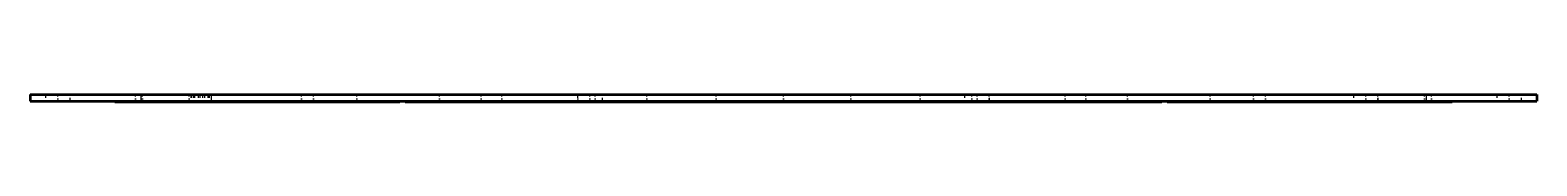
# Model space of a CAD drawing. Header units: millimetres. Extents: x -218 to 218, y 0 to 2.
import ezdxf

# ---------------------------------------------------------------- set-up
doc = ezdxf.new("R2010")
doc.units = ezdxf.units.MM
doc.linetypes.add('Center', pattern=[1.5, 0.45, -0.5, 0.05, -0.5])
doc.linetypes.add('Dashed', pattern=[2, 1, -1])
for name, color, linetype, lineweight in [('AM_0', 7, 'Continuous', 50), ('AM_4', 3, 'Continuous', 25), ('AM_7', 7, 'Center', 25), ('AM_9', 6, 'Dashed', 25)]:
    doc.layers.add(name, color=color, linetype=linetype, lineweight=lineweight)

msp = doc.modelspace()

# ---------------------------------------------------------------- linework, layer by layer
at = {"layer": 'AM_0'}
for p, q in [((-218, 2), (-218, 0)), ((-218, 2), (218, 2)), ((-218, 0), (218, 0)), ((-193.5, 0), (-193.5, -0.2)), ((-177.5, -0.2), (-177.5, 0)), ((-152, -0.2), (-152, 0)), ((-149.5, 0), (-149.5, -0.2)), ((-129.5, -0.2), (-129.5, 0)), ((-111, -0.2), (-111, 0)), ((-109.5, 0), (-109.5, -0.2)), ((-89.5, -0.2), (-89.5, 0)), ((-72, 0), (-72, -0.2)), ((-47, -0.2), (-47, 0)), ((-32, 0), (-32, -0.2)), ((-7, -0.2), (-7, 0)), ((7, 0), (7, -0.2)), ((32, -0.2), (32, 0)), ((47, 0), (47, -0.2)), ((72, -0.2), (72, 0)), ((89.5, 0), (89.5, -0.2)), ((109.5, -0.2), (109.5, 0)), ((111, 0), (111, -0.2)), ((129.5, 0), (129.5, -0.2)), ((149.5, -0.2), (149.5, 0)), ((152, 0), (152, -0.2)), ((177.5, 0), (177.5, -0.2)), ((193.5, -0.2), (193.5, 0)), ((218, 2), (218, 0)), ((-193.5, -0.2), (-111, -0.2)), ((-109.5, -0.2), (109.5, -0.2)), ((111, -0.2), (193.5, -0.2))]:
    msp.add_line(p, q, dxfattribs=at)
at = {"layer": 'AM_4'}
for p, q in [((-186, 2), (-186, 0)), ((186, 2), (186, 0))]:
    msp.add_line(p, q, dxfattribs=at)
at = {"layer": 'AM_7'}
for p, q in [((-210, -0.21), (-210, 2.1)), ((-187.5, -0.21), (-187.5, 2.1)), ((-185.5, -0.21), (-185.5, 2.1)), ((-172, -0.21), (-172, 2.1)), ((-139.5, -0.21), (-139.5, 2.1)), ((-136, -0.21), (-136, 2.1)), ((-123.5, -0.21), (-123.5, 2.1)), ((-99.5, -0.21), (-99.5, 2.1)), ((-87.5, -0.21), (-87.5, 2.1)), ((-81.5, -0.21), (-81.5, 2.1)), ((-59.5, -0.21), (-59.5, 2.1)), ((-56, -0.21), (-56, 2.1)), ((-54.5, -0.21), (-54.5, 2.1)), ((-39.5, -0.21), (-39.5, 2.1)), ((-19.5, -0.21), (-19.5, 2.1)), ((0, -0.21), (0, 2.1)), ((19.5, -0.21), (19.5, 2.1)), ((39.5, -0.21), (39.5, 2.1)), ((54.5, -0.21), (54.5, 2.1)), ((56, -0.21), (56, 2.1)), ((59.5, -0.21), (59.5, 2.1)), ((81.5, -0.21), (81.5, 2.1)), ((87.5, -0.21), (87.5, 2.1)), ((99.5, -0.21), (99.5, 2.1)), ((123.5, -0.21), (123.5, 2.1)), ((136, -0.21), (136, 2.1)), ((139.5, -0.21), (139.5, 2.1)), ((168.5, -0.21), (168.5, 2.1)), ((172, -0.21), (172, 2.1)), ((185.5, -0.21), (185.5, 2.1)), ((187.5, -0.21), (187.5, 2.1)), ((210, -0.21), (210, 2.1))]:
    msp.add_line(p, q, dxfattribs=at)
at = {"layer": 'AM_9'}
for p, q in [((-213.6, 2), (-213.6, 0)), ((-206.4, 0), (-206.4, 2)), ((-193.5, 2), (-193.5, 1.8)), ((-193.5, 1.8), (-111, 1.8)), ((-192, 2), (-192, 1.8)), ((-192, 0), (-192, -0.2)), ((-181.5, 1.8), (-181.5, 2)), ((-181.5, -0.2), (-181.5, 0)), ((-177.5, 1.8), (-177.5, 2)), ((-171.47, 2), (-171.47, 0)), ((-171.43, 2), (-171.43, 0)), ((-170.85, 2), (-170.85, 0)), ((-170.51, 2), (-170.51, 0)), ((-170.45, 2), (-170.45, 0)), ((-169.42, 2), (-169.42, 0)), ((-168.9, 2), (-168.9, 0)), ((-168.1, 2), (-168.1, 0)), ((-167.58, 2), (-167.58, 0)), ((-166.55, 2), (-166.55, 0)), ((-166.49, 2), (-166.49, 0)), ((-166.15, 2), (-166.15, 0)), ((-165.57, 2), (-165.57, 0)), ((-165.53, 0), (-165.53, 2)), ((-152, 1.8), (-152, 2)), ((-149.5, 2), (-149.5, 1.8)), ((-136, 2), (-136, 1.8)), ((-136, 0), (-136, -0.2)), ((-129.5, 1.8), (-129.5, 2)), ((-120, 1.8), (-120, 2)), ((-120, -0.2), (-120, 0)), ((-111, 1.8), (-111, 2)), ((-109.5, 2), (-109.5, 1.8)), ((-109.5, 1.8), (109.5, 1.8)), ((-103.5, 2), (-103.5, 1.8)), ((-103.5, 0), (-103.5, -0.2)), ((-94, 2), (-94, 1.8)), ((-94, 0), (-94, -0.2)), ((-89.5, 1.8), (-89.5, 2)), ((-72, 2), (-72, 1.8)), ((-71.5, 1.8), (-71.5, 2)), ((-71.5, -0.2), (-71.5, 0)), ((-69, 1.8), (-69, 2)), ((-69, -0.2), (-69, 0)), ((-60.5, 2), (-60.5, 1.8)), ((-60.5, 0), (-60.5, -0.2)), ((-59.6, 2), (-59.6, 0)), ((-52.4, 0), (-52.4, 2)), ((-52, 2), (-52, 1.8)), ((-52, 0), (-52, -0.2)), ((-48.5, 1.8), (-48.5, 2)), ((-48.5, -0.2), (-48.5, 0)), ((-47, 1.8), (-47, 2)), ((-32, 2), (-32, 1.8)), ((-27.5, 2), (-27.5, 1.8)), ((-27.5, 0), (-27.5, -0.2)), ((-27, 1.8), (-27, 2)), ((-27, -0.2), (-27, 0)), ((-11.5, 1.8), (-11.5, 2)), ((-11.5, -0.2), (-11.5, 0)), ((-8, 2), (-8, 1.8)), ((-8, 0), (-8, -0.2)), ((-7, 1.8), (-7, 2)), ((7, 2), (7, 1.8)), ((8, 1.8), (8, 2)), ((8, -0.2), (8, 0)), ((11.5, 2), (11.5, 1.8)), ((11.5, 0), (11.5, -0.2)), ((27, 2), (27, 1.8)), ((27, 0), (27, -0.2)), ((27.5, 1.8), (27.5, 2)), ((27.5, -0.2), (27.5, 0)), ((32, 1.8), (32, 2)), ((47, 2), (47, 1.8)), ((48.5, 2), (48.5, 1.8)), ((48.5, 0), (48.5, -0.2)), ((52, 1.8), (52, 2)), ((52, -0.2), (52, 0)), ((52.4, 2), (52.4, 0)), ((59.6, 0), (59.6, 2)), ((60.5, 1.8), (60.5, 2)), ((60.5, -0.2), (60.5, 0)), ((69, 2), (69, 1.8)), ((69, 0), (69, -0.2)), ((71.5, 2), (71.5, 1.8)), ((71.5, 0), (71.5, -0.2)), ((72, 1.8), (72, 2)), ((89.5, 2), (89.5, 1.8)), ((94, 1.8), (94, 2)), ((94, -0.2), (94, 0)), ((103.5, 1.8), (103.5, 2)), ((103.5, -0.2), (103.5, 0)), ((109.5, 1.8), (109.5, 2)), ((111, 2), (111, 1.8)), ((111, 1.8), (193.5, 1.8)), ((120, 2), (120, 1.8)), ((120, 0), (120, -0.2)), ((129.5, 2), (129.5, 1.8)), ((136, 1.8), (136, 2)), ((136, -0.2), (136, 0)), ((149.5, 1.8), (149.5, 2)), ((152, 2), (152, 1.8)), ((164.9, 2), (164.9, 0)), ((172.1, 0), (172.1, 2)), ((177.5, 2), (177.5, 1.8)), ((181.5, 2), (181.5, 1.8)), ((181.5, 0), (181.5, -0.2)), ((192, 1.8), (192, 2)), ((192, -0.2), (192, 0)), ((193.5, 1.8), (193.5, 2)), ((206.4, 2), (206.4, 0)), ((213.6, 0), (213.6, 2))]:
    msp.add_line(p, q, dxfattribs=at)

doc.saveas('drawing.dxf')
